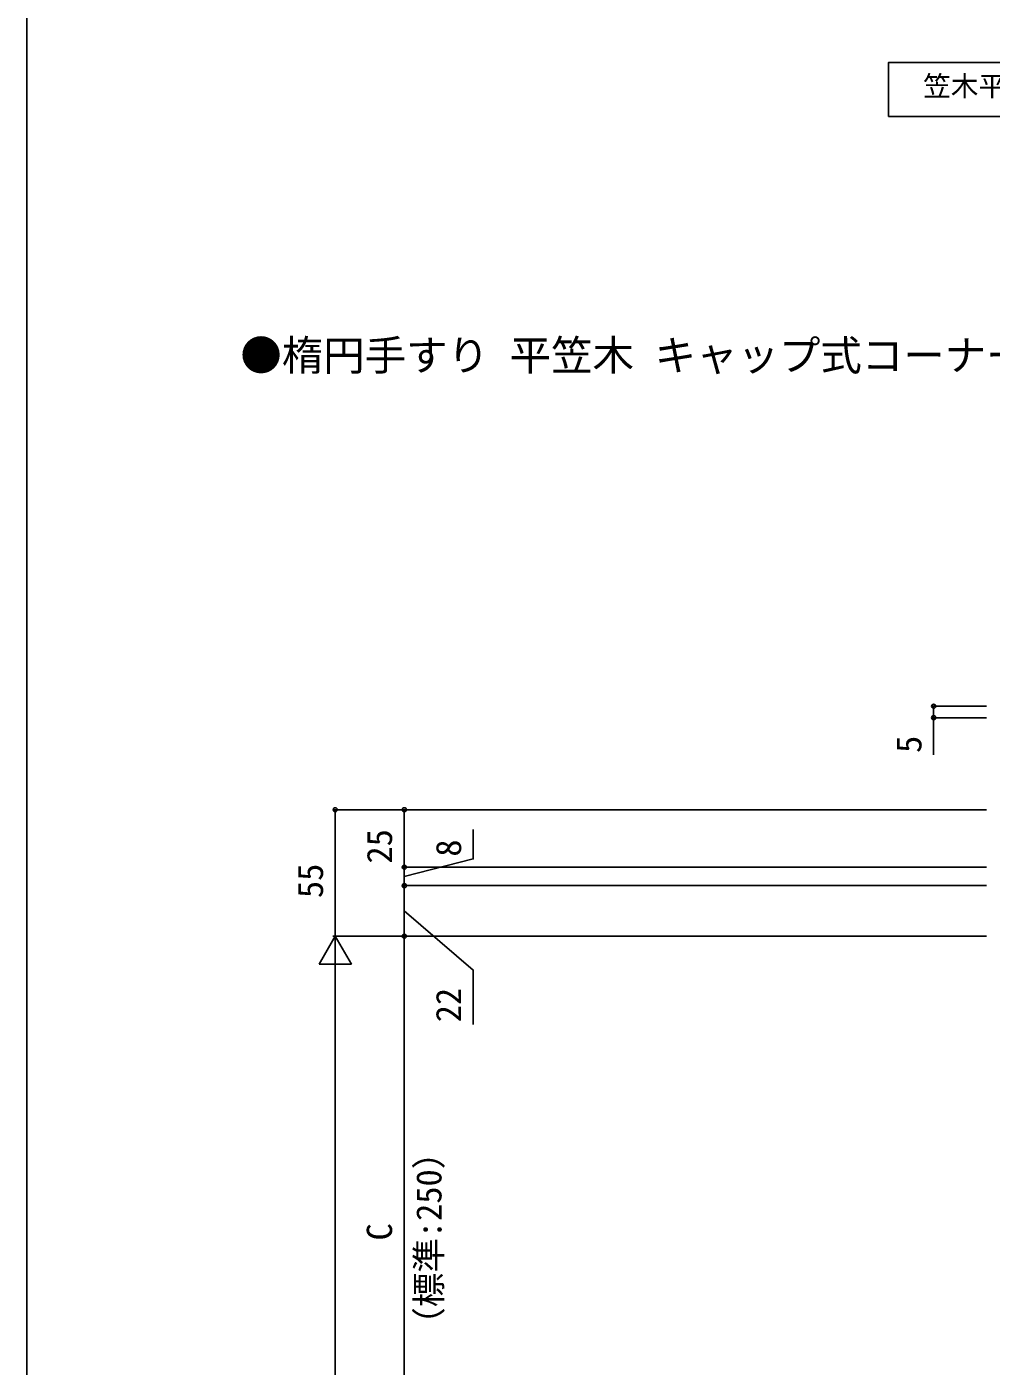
# Model space of a CAD drawing. Units: millimetres, scale not verified. Extents: x -875 to 875, y -1300 to 1294.
# Drawn here: x -875 to -456, y -577 to 6 of the extents above; entities that cross this region are included whole.
import ezdxf
from ezdxf.enums import TextEntityAlignment as Align

# ---------------------------------------------------------------- set-up
doc = ezdxf.new("R2010")
doc.units = ezdxf.units.MM
doc.header["$LTSCALE"] = 8
for name, color, linetype in [('0-1_USER1', 3, 'Continuous'), ('0-6_YKK_D', 6, 'Continuous'), ('0-7_YKK_ZWAK', 7, 'Continuous')]:
    doc.layers.add(name, color=color, linetype=linetype)
doc.styles.add('ＭＳ ゴシック', font='')
doc.styles.get('ＭＳ ゴシック').set_extended_font_data('MS Gothic')

msp = doc.modelspace()

# ---------------------------------------------------------------- linework, layer by layer
at = {"layer": '0-1_USER1'}
msp.add_lwpolyline([(-500.597, -33.14), (-500.597, -9.668), (-384.597, -9.668), (-384.597, -33.14)], close=True, dxfattribs=at)
at = {"layer": '0-6_YKK_D'}
for p, q in [((-458, -289.6), (-482, -289.6)), ((-458, -294.6), (-482, -294.6)), ((-458, -334.6), (-742, -334.6)), ((-741, -334.6), (-741, -389.6)), ((-458, -334.6), (-712, -334.6)), ((-711, -359.6), (-711, -334.6)), ((-458, -359.6), (-712, -359.6)), ((-458, -359.6), (-712, -359.6)), ((-711, -359.6), (-711, -367.6)), ((-458, -367.6), (-712, -367.6)), ((-458, -367.6), (-712, -367.6)), ((-711, -389.6), (-711, -367.6)), ((-741, -389.6), (-748, -401.724)), ((-458, -389.6), (-742, -389.6)), ((-458, -389.6), (-742, -389.6)), ((-741, -389.6), (-734, -401.724)), ((-741, -389.6), (-741, -413.849)), ((-458, -389.6), (-712, -389.6)), ((-458, -389.6), (-712, -389.6)), ((-711, -389.6), (-711, -639.6)), ((-748, -401.724), (-734, -401.724)), ((-741, -403.6), (-741, -1030.6))]:
    msp.add_line(p, q, dxfattribs=at)
for points in [[(-481, -289.6), (-481, -294.6), (-481, -310.793)], [(-711, -363.6), (-681, -355.988), (-681, -343.124)], [(-711, -378.6), (-681, -404.306), (-681, -427.908)]]:
    msp.add_lwpolyline(points, dxfattribs=at)
for centre in [(-481, -289.6), (-481, -294.6), (-741, -334.6), (-711, -334.6), (-711, -359.6), (-711, -359.6), (-711, -367.6), (-711, -367.6), (-711, -389.6), (-711, -389.6)]:
    msp.add_circle(centre, 0.875, dxfattribs=at)
at = {"layer": '0-7_YKK_ZWAK'}
msp.add_line((-875, 1250.4), (-875, -1299.6), dxfattribs=at)

# ---------------------------------------------------------------- texts
at = {"layer": '0-1_USER1', "style": 'ＭＳ ゴシック'}
for s, height, p in [('笠木平面図', 8.798, (-485.552, -26.993)), ('●楕円手すり 平笠木 キャップ式コーナー クランク', 13.2, (-782.22, -147.591))]:
    msp.add_text(s, height=height, dxfattribs=at).set_placement(p, align=Align.BOTTOM_LEFT)
at = {"layer": '0-6_YKK_D', "style": 'ＭＳ ゴシック'}
for s, p in [('5', (-483, -309.901)), ('25', (-713, -358.009)), ('8', (-683, -355.011)), ('55', (-743, -373.009)), ('22', (-683, -427.016)), ('（標準:250）', (-691.528, -565.864)), ('C', (-713, -521.887))]:
    msp.add_text(s, height=11, rotation=90, dxfattribs=at).set_placement(p, align=Align.BOTTOM_LEFT)

doc.saveas('drawing.dxf')
